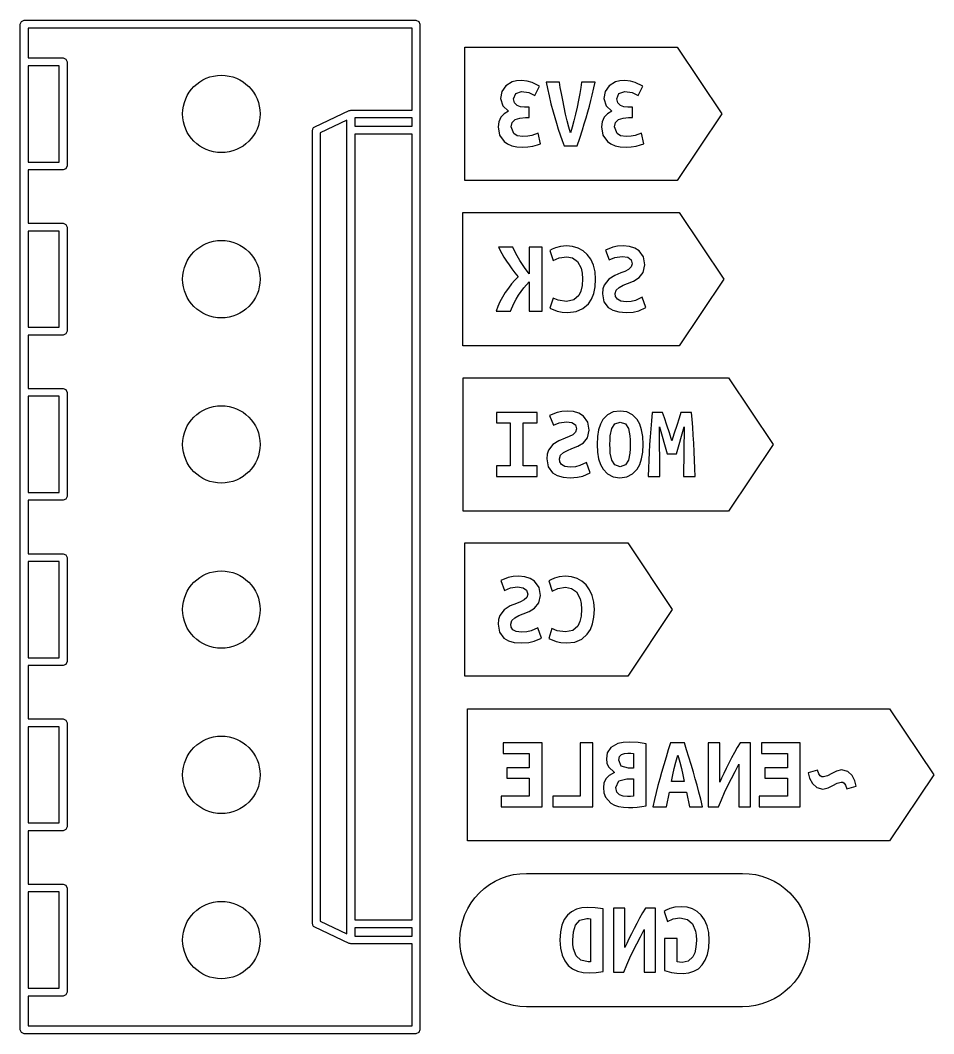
# Model space of a CAD drawing. Extents: x 15 to 417, y -138 to -107.
# Drawn here: x 14.69 to 28.73, y -136.06 to -120.48 of the extents above; entities that cross this region are included whole.
import ezdxf

# ---------------------------------------------------------------- set-up
doc = ezdxf.new("R2010")
doc.units = 0
doc.layers.add('BLACK', color=7, linetype='CONTINUOUS')

msp = doc.modelspace()

# ---------------------------------------------------------------- linework, layer by layer
at = {"layer": 'BLACK', "linetype": 'CONTINUOUS'}
for p, q in [((14.69, -120.54), (14.7076, -120.498)), ((14.69, -136), (14.69, -120.54)), ((14.7076, -120.498), (14.75, -120.48)), ((14.75, -120.48), (20.77, -120.48)), ((20.77, -120.48), (20.8124, -120.498)), ((20.8124, -120.498), (20.83, -120.54)), ((20.83, -120.54), (20.83, -136)), ((20.71, -120.6), (14.81, -120.6)), ((14.81, -120.6), (14.81, -121.06)), ((20.71, -121.86), (20.71, -120.6)), ((21.5214, -120.895), (24.785, -120.895)), ((21.5214, -122.945), (21.5214, -120.895)), ((24.785, -120.895), (25.4686, -121.92)), ((14.81, -121.06), (15.35, -121.06)), ((14.81, -121.18), (14.81, -122.66)), ((15.29, -121.18), (14.81, -121.18)), ((15.29, -122.66), (15.29, -121.18)), ((15.35, -121.06), (15.3924, -121.078)), ((15.3924, -121.078), (15.41, -121.12)), ((15.41, -121.12), (15.41, -122.72)), ((22.1499, -121.486), (22.0912, -121.574)), ((22.2507, -121.428), (22.1499, -121.486)), ((22.3172, -121.412), (22.2507, -121.428)), ((22.3944, -121.407), (22.3172, -121.412)), ((22.4787, -121.415), (22.3944, -121.407)), ((22.5539, -121.437), (22.4787, -121.415)), ((22.6674, -121.495), (22.5539, -121.437)), ((22.5976, -121.637), (22.6674, -121.495)), ((22.769, -121.429), (22.7903, -121.53)), ((22.9738, -121.429), (22.769, -121.429)), ((22.9881, -121.512), (22.9738, -121.429)), ((23.0056, -121.607), (22.9881, -121.512)), ((23.3048, -121.512), (23.2881, -121.606)), ((23.3167, -121.429), (23.3048, -121.512)), ((23.5231, -121.429), (23.3167, -121.429)), ((23.4786, -121.629), (23.5048, -121.518)), ((23.5048, -121.518), (23.5231, -121.429)), ((23.7374, -121.486), (23.6787, -121.574)), ((23.8382, -121.428), (23.7374, -121.486)), ((23.9047, -121.412), (23.8382, -121.428)), ((23.9819, -121.407), (23.9047, -121.412)), ((24.0662, -121.415), (23.9819, -121.407)), ((24.1414, -121.437), (24.0662, -121.415)), ((24.2549, -121.495), (24.1414, -121.437)), ((24.1851, -121.637), (24.2549, -121.495)), ((22.0912, -121.574), (22.0721, -121.683)), ((22.2706, -121.69), (22.3031, -121.605)), ((22.3031, -121.605), (22.3928, -121.574)), ((22.3928, -121.574), (22.5031, -121.592)), ((22.5031, -121.592), (22.5976, -121.637)), ((22.7903, -121.53), (22.8159, -121.642)), ((22.8159, -121.642), (22.8456, -121.763)), ((23.0254, -121.71), (23.0056, -121.607)), ((23.2881, -121.606), (23.2681, -121.709)), ((23.4576, -121.713), (23.4786, -121.629)), ((23.6787, -121.574), (23.6596, -121.683)), ((23.8581, -121.69), (23.8906, -121.605)), ((23.8906, -121.605), (23.9803, -121.574)), ((23.9803, -121.574), (24.0906, -121.592)), ((24.0906, -121.592), (24.1851, -121.637)), ((22.0721, -121.683), (22.1055, -121.796)), ((22.1055, -121.796), (22.1944, -121.879)), ((22.2856, -121.75), (22.2706, -121.69)), ((22.3245, -121.788), (22.2856, -121.75)), ((22.3785, -121.809), (22.3245, -121.788)), ((22.4388, -121.815), (22.3785, -121.809)), ((22.5119, -121.815), (22.4388, -121.815)), ((22.5119, -121.977), (22.5119, -121.815)), ((22.8456, -121.763), (22.8794, -121.889)), ((23.0468, -121.816), (23.0254, -121.71)), ((23.0699, -121.922), (23.0468, -121.816)), ((23.2461, -121.814), (23.2223, -121.921)), ((23.2681, -121.709), (23.2461, -121.814)), ((23.4104, -121.889), (23.4349, -121.799)), ((23.4349, -121.799), (23.4576, -121.713)), ((23.6596, -121.683), (23.693, -121.796)), ((23.693, -121.796), (23.7819, -121.879)), ((23.8731, -121.75), (23.8581, -121.69)), ((23.912, -121.788), (23.8731, -121.75)), ((23.966, -121.809), (23.912, -121.788)), ((24.0263, -121.815), (23.966, -121.809)), ((24.0994, -121.815), (24.0263, -121.815)), ((24.0994, -121.977), (24.0994, -121.815)), ((19.2144, -122.116), (19.7444, -121.866)), ((19.7444, -121.866), (19.7577, -121.865)), ((19.7577, -121.865), (19.77, -121.86)), ((19.77, -121.86), (20.71, -121.86)), ((19.83, -121.98), (19.83, -122.11)), ((20.71, -121.98), (19.83, -121.98)), ((20.71, -122.11), (20.71, -121.98)), ((22.0761, -121.972), (22.0445, -122.04)), ((22.1267, -121.918), (22.0761, -121.972)), ((22.1944, -121.879), (22.1267, -121.918)), ((22.2944, -122.008), (22.3646, -121.985)), ((22.3646, -121.985), (22.4515, -121.977)), ((22.4515, -121.977), (22.5119, -121.977)), ((22.8794, -121.889), (22.904, -121.976)), ((22.904, -121.976), (22.9302, -122.064)), ((23.0945, -122.027), (23.0699, -121.922)), ((23.2223, -121.921), (23.1969, -122.026)), ((23.3575, -122.072), (23.3844, -121.981)), ((23.3844, -121.981), (23.4104, -121.889)), ((23.6636, -121.972), (23.632, -122.04)), ((23.7142, -121.918), (23.6636, -121.972)), ((23.7819, -121.879), (23.7142, -121.918)), ((23.8819, -122.008), (23.9521, -121.985)), ((23.9521, -121.985), (24.039, -121.977)), ((24.039, -121.977), (24.0994, -121.977)), ((25.4686, -121.92), (24.785, -122.945)), ((19.1835, -122.15), (19.1925, -122.14)), ((19.1925, -122.14), (19.1976, -122.128)), ((19.1976, -122.128), (19.2073, -122.124)), ((19.2073, -122.124), (19.2144, -122.116)), ((19.71, -122.015), (19.3, -122.208)), ((19.71, -134.525), (19.71, -122.015)), ((19.83, -122.11), (20.71, -122.11)), ((22.0445, -122.04), (22.034, -122.12)), ((22.034, -122.12), (22.0562, -122.245)), ((22.2325, -122.117), (22.2479, -122.051)), ((22.2729, -122.223), (22.2325, -122.117)), ((22.2479, -122.051), (22.2944, -122.008)), ((22.9302, -122.064), (22.9579, -122.153)), ((23.1199, -122.125), (23.0945, -122.027)), ((23.1453, -122.212), (23.1199, -122.125)), ((23.1709, -122.124), (23.1453, -122.212)), ((23.1969, -122.026), (23.1709, -122.124)), ((23.3294, -122.164), (23.3575, -122.072)), ((23.632, -122.04), (23.6215, -122.12)), ((23.6215, -122.12), (23.6437, -122.245)), ((23.82, -122.117), (23.8354, -122.051)), ((23.8604, -122.223), (23.82, -122.117)), ((23.8354, -122.051), (23.8819, -122.008)), ((19.18, -122.17), (19.184, -122.16)), ((19.18, -134.37), (19.18, -122.17)), ((19.184, -122.16), (19.1835, -122.15)), ((19.3, -122.208), (19.3, -134.332)), ((19.83, -122.23), (19.83, -134.31)), ((20.71, -122.23), (19.83, -122.23)), ((20.71, -134.31), (20.71, -122.23)), ((22.0562, -122.245), (22.1245, -122.345)), ((22.3283, -122.255), (22.2729, -122.223)), ((22.4134, -122.266), (22.3283, -122.255)), ((22.4886, -122.262), (22.4134, -122.266)), ((22.5523, -122.249), (22.4886, -122.262)), ((22.6468, -122.215), (22.5523, -122.249)), ((22.6849, -122.379), (22.6468, -122.215)), ((22.9579, -122.153), (22.9869, -122.241)), ((22.9869, -122.241), (23.0165, -122.328)), ((23.2485, -122.412), (23.2877, -122.295)), ((23.2877, -122.295), (23.3294, -122.164)), ((23.6437, -122.245), (23.712, -122.345)), ((23.9158, -122.255), (23.8604, -122.223)), ((24.0009, -122.266), (23.9158, -122.255)), ((24.0761, -122.262), (24.0009, -122.266)), ((24.1398, -122.249), (24.0761, -122.262)), ((24.2343, -122.215), (24.1398, -122.249)), ((24.2724, -122.379), (24.2343, -122.215)), ((22.1245, -122.345), (22.1769, -122.382)), ((22.1769, -122.382), (22.242, -122.41)), ((22.242, -122.41), (22.3202, -122.427)), ((22.3202, -122.427), (22.4118, -122.433)), ((22.4118, -122.433), (22.4888, -122.427)), ((22.4888, -122.427), (22.5666, -122.414)), ((22.5666, -122.414), (22.6357, -122.396)), ((22.6357, -122.396), (22.6849, -122.379)), ((23.0165, -122.328), (23.0468, -122.412)), ((23.0468, -122.412), (23.2485, -122.412)), ((23.712, -122.345), (23.7644, -122.382)), ((23.7644, -122.382), (23.8295, -122.41)), ((23.8295, -122.41), (23.9077, -122.427)), ((23.9077, -122.427), (23.9993, -122.433)), ((23.9993, -122.433), (24.0763, -122.427)), ((24.0763, -122.427), (24.1541, -122.414)), ((24.1541, -122.414), (24.2232, -122.396)), ((24.2232, -122.396), (24.2724, -122.379)), ((14.81, -122.66), (15.29, -122.66)), ((15.3924, -122.762), (15.35, -122.78)), ((15.41, -122.72), (15.3924, -122.762)), ((15.35, -122.78), (14.81, -122.78)), ((14.81, -122.78), (14.81, -123.6)), ((24.785, -122.945), (21.5214, -122.945)), ((21.4904, -125.485), (21.4904, -123.435)), ((21.4904, -123.435), (24.816, -123.435)), ((24.816, -123.435), (25.4996, -124.46)), ((14.81, -123.6), (15.35, -123.6)), ((15.35, -123.6), (15.3924, -123.618)), ((15.3924, -123.618), (15.41, -123.66)), ((15.41, -123.66), (15.41, -125.26)), ((14.81, -123.72), (14.81, -125.2)), ((15.29, -123.72), (14.81, -123.72)), ((15.29, -125.2), (15.29, -123.72)), ((22.0364, -123.969), (22.0896, -124.067)), ((22.2571, -123.969), (22.0364, -123.969)), ((22.3047, -124.065), (22.2571, -123.969)), ((22.7079, -123.969), (22.5126, -123.969)), ((22.5126, -123.969), (22.5126, -124.377)), ((22.7079, -124.952), (22.7079, -123.969)), ((22.8627, -124), (22.8301, -124.019)), ((22.9159, -123.976), (22.8627, -124)), ((22.9897, -123.956), (22.9159, -123.976)), ((23.0841, -123.947), (22.9897, -123.956)), ((23.1772, -123.956), (23.0841, -123.947)), ((23.2627, -123.981), (23.1772, -123.956)), ((23.3389, -124.023), (23.2627, -123.981)), ((23.7946, -123.968), (23.681, -124.014)), ((23.681, -124.014), (23.7382, -124.165)), ((23.8678, -123.952), (23.7946, -123.968)), ((23.9525, -123.947), (23.8678, -123.952)), ((24.0498, -123.956), (23.9525, -123.947)), ((24.1321, -123.982), (24.0498, -123.956)), ((24.1994, -124.025), (24.1321, -123.982)), ((22.0896, -124.067), (22.1227, -124.123)), ((22.1227, -124.123), (22.1602, -124.181)), ((22.3674, -124.171), (22.3047, -124.065)), ((22.4396, -124.279), (22.3674, -124.171)), ((22.8301, -124.019), (22.8809, -124.174)), ((22.8809, -124.174), (22.9691, -124.134)), ((22.9691, -124.134), (23.0873, -124.117)), ((23.0873, -124.117), (23.177, -124.134)), ((23.177, -124.134), (23.2548, -124.189)), ((23.404, -124.081), (23.3389, -124.023)), ((23.457, -124.155), (23.404, -124.081)), ((23.4969, -124.243), (23.457, -124.155)), ((23.7382, -124.165), (23.8263, -124.127)), ((23.8263, -124.127), (23.9382, -124.111)), ((23.9382, -124.111), (24.0247, -124.123)), ((24.0247, -124.123), (24.0765, -124.161)), ((24.0765, -124.161), (24.0938, -124.223)), ((24.2666, -124.118), (24.1994, -124.025)), ((24.2891, -124.241), (24.2666, -124.118)), ((22.1602, -124.181), (22.2013, -124.242)), ((22.2013, -124.242), (22.2452, -124.303)), ((22.2452, -124.303), (22.2914, -124.364)), ((22.5126, -124.377), (22.4396, -124.279)), ((23.2548, -124.189), (23.3104, -124.293)), ((23.3104, -124.293), (23.3264, -124.366)), ((23.5219, -124.345), (23.4969, -124.243)), ((24.0374, -124.312), (23.9819, -124.341)), ((24.0779, -124.273), (24.0374, -124.312)), ((24.0938, -124.223), (24.0779, -124.273)), ((24.2637, -124.358), (24.2891, -124.241)), ((22.29, -124.473), (22.2396, -124.531)), ((22.3396, -124.422), (22.29, -124.473)), ((22.2914, -124.364), (22.3396, -124.422)), ((23.3318, -124.455), (23.3254, -124.559)), ((23.3264, -124.366), (23.3318, -124.455)), ((23.5302, -124.46), (23.5219, -124.345)), ((23.5234, -124.576), (23.5302, -124.46)), ((23.7326, -124.461), (23.6636, -124.55)), ((23.8247, -124.404), (23.7326, -124.461)), ((23.9208, -124.365), (23.8247, -124.404)), ((23.9819, -124.341), (23.9208, -124.365)), ((24.1128, -124.489), (24.1994, -124.436)), ((24.1994, -124.436), (24.2637, -124.358)), ((25.4996, -124.46), (24.816, -125.485)), ((22.1902, -124.596), (22.1436, -124.664)), ((22.2396, -124.531), (22.1902, -124.596)), ((22.3866, -124.648), (22.4293, -124.593)), ((22.4293, -124.593), (22.5126, -124.503)), ((22.5126, -124.503), (22.5126, -124.952)), ((23.3254, -124.559), (23.306, -124.645)), ((23.5028, -124.678), (23.5234, -124.576)), ((23.6433, -124.61), (23.6366, -124.684)), ((23.6636, -124.55), (23.6433, -124.61)), ((23.8319, -124.682), (23.8493, -124.628)), ((23.8493, -124.628), (23.8938, -124.586)), ((23.8938, -124.586), (23.9541, -124.553)), ((23.9541, -124.553), (24.0208, -124.525)), ((24.0208, -124.525), (24.1128, -124.489)), ((22.1005, -124.735), (22.0618, -124.808)), ((22.1436, -124.664), (22.1005, -124.735)), ((22.2737, -124.832), (22.3081, -124.769)), ((22.3081, -124.769), (22.346, -124.707)), ((22.346, -124.707), (22.3866, -124.648)), ((22.8778, -124.751), (22.8286, -124.904)), ((22.9579, -124.785), (22.8778, -124.751)), ((23.0841, -124.803), (22.9579, -124.785)), ((23.1975, -124.78), (23.0841, -124.803)), ((23.2739, -124.713), (23.1975, -124.78)), ((23.306, -124.645), (23.2739, -124.713)), ((23.4207, -124.839), (23.4686, -124.766)), ((23.4686, -124.766), (23.5028, -124.678)), ((23.6366, -124.684), (23.659, -124.806)), ((23.839, -124.729), (23.8319, -124.682)), ((23.8652, -124.77), (23.839, -124.729)), ((23.9168, -124.799), (23.8652, -124.77)), ((24.1438, -124.787), (24.0777, -124.804)), ((24.2462, -124.739), (24.1438, -124.787)), ((24.3033, -124.898), (24.2462, -124.739)), ((22.0289, -124.881), (22.0031, -124.952)), ((22.0618, -124.808), (22.0289, -124.881)), ((22.2237, -124.952), (22.2737, -124.832)), ((22.8286, -124.904), (22.9405, -124.951)), ((22.9405, -124.951), (23.0165, -124.967)), ((23.2309, -124.958), (23.3367, -124.913)), ((23.3367, -124.913), (23.4207, -124.839)), ((23.659, -124.806), (23.7263, -124.897)), ((23.7263, -124.897), (23.7964, -124.939)), ((23.7964, -124.939), (23.8872, -124.964)), ((23.9985, -124.809), (23.9168, -124.799)), ((24.0777, -124.804), (23.9985, -124.809)), ((24.1085, -124.966), (24.1938, -124.947)), ((24.1938, -124.947), (24.3033, -124.898)), ((22.0031, -124.952), (22.2237, -124.952)), ((22.5126, -124.952), (22.7079, -124.952)), ((23.0165, -124.967), (23.1032, -124.973)), ((23.1032, -124.973), (23.2309, -124.958)), ((23.8872, -124.964), (23.9985, -124.973)), ((23.9985, -124.973), (24.1085, -124.966)), ((14.81, -125.2), (15.29, -125.2)), ((15.41, -125.26), (15.3924, -125.302)), ((15.35, -125.32), (14.81, -125.32)), ((14.81, -125.32), (14.81, -126.14)), ((15.3924, -125.302), (15.35, -125.32)), ((24.816, -125.485), (21.4904, -125.485)), ((21.4944, -128.025), (21.4944, -125.975)), ((21.4944, -125.975), (25.574, -125.975)), ((25.574, -125.975), (26.2576, -127)), ((14.81, -126.14), (15.35, -126.14)), ((15.35, -126.14), (15.3924, -126.158)), ((15.3924, -126.158), (15.41, -126.2)), ((14.81, -126.26), (14.81, -127.74)), ((15.29, -126.26), (14.81, -126.26)), ((15.29, -127.74), (15.29, -126.26)), ((15.41, -126.2), (15.41, -127.8)), ((22.007, -126.509), (22.007, -126.671)), ((22.6309, -126.509), (22.007, -126.509)), ((22.6309, -126.671), (22.6309, -126.509)), ((22.9381, -126.508), (22.8246, -126.554)), ((23.0113, -126.492), (22.9381, -126.508)), ((23.0961, -126.487), (23.0113, -126.492)), ((23.1933, -126.496), (23.0961, -126.487)), ((23.2756, -126.522), (23.1933, -126.496)), ((23.8011, -126.502), (23.7132, -126.545)), ((23.9073, -126.487), (23.8011, -126.502)), ((24.0103, -126.502), (23.9073, -126.487)), ((24.0971, -126.545), (24.0103, -126.502)), ((24.3994, -126.509), (24.3885, -126.636)), ((24.5613, -126.509), (24.3994, -126.509)), ((24.5899, -126.594), (24.5613, -126.509)), ((24.8423, -126.509), (24.8145, -126.595)), ((25.0042, -126.509), (24.8423, -126.509)), ((25.0147, -126.617), (25.0042, -126.509)), ((22.8246, -126.554), (22.8817, -126.705)), ((22.9698, -126.667), (23.0818, -126.651)), ((23.0818, -126.651), (23.1682, -126.663)), ((23.1682, -126.663), (23.2201, -126.701)), ((23.3429, -126.565), (23.2756, -126.522)), ((23.4102, -126.658), (23.3429, -126.565)), ((23.4326, -126.781), (23.4102, -126.658)), ((23.6437, -126.617), (23.6042, -126.689)), ((23.7132, -126.545), (23.6437, -126.617)), ((23.8263, -126.684), (23.9073, -126.657)), ((23.9073, -126.657), (23.9882, -126.684)), ((24.1676, -126.617), (24.0971, -126.545)), ((24.2086, -126.689), (24.1676, -126.617)), ((24.3885, -126.636), (24.378, -126.76)), ((24.6248, -126.702), (24.5899, -126.594)), ((24.8145, -126.595), (24.7788, -126.708)), ((25.0241, -126.733), (25.0147, -126.617)), ((22.007, -126.671), (22.2198, -126.671)), ((22.2198, -126.671), (22.2198, -127.33)), ((22.4166, -127.33), (22.4166, -126.671)), ((22.4166, -126.671), (22.6309, -126.671)), ((22.8817, -126.705), (22.9698, -126.667)), ((23.2215, -126.813), (23.181, -126.852)), ((23.2201, -126.701), (23.2373, -126.763)), ((23.2373, -126.763), (23.2215, -126.813)), ((23.4072, -126.898), (23.4326, -126.781)), ((23.5759, -126.777), (23.5589, -126.881)), ((23.6042, -126.689), (23.5759, -126.777)), ((23.7572, -126.866), (23.7795, -126.757)), ((23.7795, -126.757), (23.8263, -126.684)), ((23.9882, -126.684), (24.0351, -126.758)), ((24.0351, -126.758), (24.0573, -126.867)), ((24.2379, -126.777), (24.2086, -126.689)), ((24.2554, -126.881), (24.2379, -126.777)), ((24.378, -126.76), (24.3684, -126.882)), ((24.52, -127.492), (24.5105, -126.729)), ((24.5105, -126.729), (24.6312, -127.144)), ((24.6645, -126.823), (24.6248, -126.702)), ((24.7788, -126.708), (24.7407, -126.83)), ((24.774, -127.144), (24.8899, -126.729)), ((24.8899, -126.729), (24.882, -127.492)), ((25.0322, -126.856), (25.0241, -126.733)), ((22.9683, -126.944), (22.8762, -127.001)), ((23.0643, -126.905), (22.9683, -126.944)), ((23.1254, -126.881), (23.0643, -126.905)), ((23.181, -126.852), (23.1254, -126.881)), ((23.2564, -127.029), (23.3429, -126.976)), ((23.3429, -126.976), (23.4072, -126.898)), ((23.5589, -126.881), (23.5533, -127)), ((23.7517, -127), (23.7531, -126.931)), ((23.7531, -126.931), (23.7572, -126.866)), ((24.0573, -126.867), (24.0615, -126.931)), ((24.0615, -126.931), (24.0628, -127)), ((24.2613, -127), (24.2554, -126.881)), ((24.3684, -126.882), (24.3605, -127.002)), ((24.7042, -126.944), (24.6645, -126.823)), ((24.7407, -126.83), (24.7042, -126.944)), ((25.0392, -126.983), (25.0322, -126.856)), ((22.8071, -127.09), (22.7869, -127.15)), ((22.8762, -127.001), (22.8071, -127.09)), ((22.9929, -127.168), (23.0373, -127.126)), ((23.0373, -127.126), (23.0976, -127.093)), ((23.0976, -127.093), (23.1643, -127.065)), ((23.1643, -127.065), (23.2564, -127.029)), ((23.5533, -127), (23.559, -127.119)), ((23.559, -127.119), (23.5763, -127.223)), ((23.7531, -127.069), (23.7517, -127)), ((23.7572, -127.133), (23.7531, -127.069)), ((24.0615, -127.069), (24.0573, -127.134)), ((24.0628, -127), (24.0615, -127.069)), ((24.2385, -127.223), (24.2556, -127.119)), ((24.2556, -127.119), (24.2613, -127)), ((24.3539, -127.123), (24.3486, -127.244)), ((24.3605, -127.002), (24.3539, -127.123)), ((25.0453, -127.112), (25.0392, -126.983)), ((25.0511, -127.241), (25.0453, -127.112)), ((26.2576, -127), (25.574, -128.025)), ((22.7869, -127.15), (22.7801, -127.224)), ((22.7801, -127.224), (22.8026, -127.346)), ((22.9754, -127.222), (22.9929, -127.168)), ((22.9825, -127.269), (22.9754, -127.222)), ((23.0087, -127.31), (22.9825, -127.269)), ((23.3897, -127.279), (23.2873, -127.327)), ((23.4469, -127.438), (23.3897, -127.279)), ((23.5763, -127.223), (23.605, -127.311)), ((23.7795, -127.242), (23.7572, -127.133)), ((23.8271, -127.316), (23.7795, -127.242)), ((24.0351, -127.243), (23.9882, -127.316)), ((24.0573, -127.134), (24.0351, -127.243)), ((24.2099, -127.311), (24.2385, -127.223)), ((24.3486, -127.244), (24.3442, -127.367)), ((24.6312, -127.144), (24.774, -127.144)), ((25.0564, -127.369), (25.0511, -127.241)), ((22.2198, -127.33), (22.007, -127.33)), ((22.007, -127.33), (22.007, -127.492)), ((22.6309, -127.33), (22.4166, -127.33)), ((22.6309, -127.492), (22.6309, -127.33)), ((22.8026, -127.346), (22.8698, -127.437)), ((22.8698, -127.437), (22.9399, -127.479)), ((23.0603, -127.339), (23.0087, -127.31)), ((23.1421, -127.349), (23.0603, -127.339)), ((23.2213, -127.344), (23.1421, -127.349)), ((23.2873, -127.327), (23.2213, -127.344)), ((23.3374, -127.487), (23.4469, -127.438)), ((23.605, -127.311), (23.6453, -127.383)), ((23.6453, -127.383), (23.7152, -127.455)), ((23.9073, -127.343), (23.8271, -127.316)), ((23.9882, -127.316), (23.9073, -127.343)), ((24.1001, -127.455), (24.17, -127.383)), ((24.17, -127.383), (24.2099, -127.311)), ((24.3442, -127.367), (24.3407, -127.492)), ((25.0614, -127.492), (25.0564, -127.369)), ((22.007, -127.492), (22.6309, -127.492)), ((22.9399, -127.479), (23.0307, -127.504)), ((23.0307, -127.504), (23.1421, -127.513)), ((23.1421, -127.513), (23.252, -127.506)), ((23.252, -127.506), (23.3374, -127.487)), ((23.7152, -127.455), (23.802, -127.498)), ((23.802, -127.498), (23.9057, -127.513)), ((23.9057, -127.513), (24.012, -127.498)), ((24.012, -127.498), (24.1001, -127.455)), ((24.3407, -127.492), (24.52, -127.492)), ((24.882, -127.492), (25.0614, -127.492)), ((14.81, -127.74), (15.29, -127.74)), ((15.35, -127.86), (14.81, -127.86)), ((14.81, -127.86), (14.81, -128.68)), ((15.3924, -127.842), (15.35, -127.86)), ((15.41, -127.8), (15.3924, -127.842)), ((25.574, -128.025), (21.4944, -128.025)), ((21.519, -130.565), (21.519, -128.515)), ((21.519, -128.515), (24.0254, -128.515)), ((24.0254, -128.515), (24.709, -129.54)), ((14.81, -128.68), (15.35, -128.68)), ((15.35, -128.68), (15.3924, -128.698)), ((14.81, -128.8), (14.81, -130.28)), ((15.29, -128.8), (14.81, -128.8)), ((15.29, -130.28), (15.29, -128.8)), ((15.3924, -128.698), (15.41, -128.74)), ((15.41, -128.74), (15.41, -130.34)), ((22.1896, -129.048), (22.0761, -129.094)), ((22.0761, -129.094), (22.1332, -129.245)), ((22.2628, -129.032), (22.1896, -129.048)), ((22.3475, -129.027), (22.2628, -129.032)), ((22.4448, -129.036), (22.3475, -129.027)), ((22.5271, -129.062), (22.4448, -129.036)), ((22.5944, -129.105), (22.5271, -129.062)), ((22.6617, -129.198), (22.5944, -129.105)), ((22.8452, -129.08), (22.8127, -129.099)), ((22.8127, -129.099), (22.8635, -129.254)), ((22.8984, -129.056), (22.8452, -129.08)), ((22.9722, -129.036), (22.8984, -129.056)), ((23.0667, -129.027), (22.9722, -129.036)), ((23.1598, -129.036), (23.0667, -129.027)), ((23.2453, -129.061), (23.1598, -129.036)), ((23.3215, -129.103), (23.2453, -129.061)), ((23.3866, -129.161), (23.3215, -129.103)), ((22.1332, -129.245), (22.2213, -129.207)), ((22.2213, -129.207), (22.3333, -129.191)), ((22.3333, -129.191), (22.4197, -129.203)), ((22.4197, -129.203), (22.4715, -129.241)), ((22.4715, -129.241), (22.4888, -129.303)), ((22.4888, -129.303), (22.473, -129.353)), ((22.6841, -129.321), (22.6617, -129.198)), ((22.8635, -129.254), (22.9516, -129.214)), ((22.9516, -129.214), (23.0699, -129.197)), ((23.0699, -129.197), (23.1596, -129.214)), ((23.1596, -129.214), (23.2373, -129.269)), ((23.2373, -129.269), (23.2929, -129.373)), ((23.4395, -129.235), (23.3866, -129.161)), ((23.4794, -129.323), (23.4395, -129.235)), ((22.3158, -129.445), (22.2198, -129.484)), ((22.3769, -129.421), (22.3158, -129.445)), ((22.4325, -129.392), (22.3769, -129.421)), ((22.473, -129.353), (22.4325, -129.392)), ((22.5944, -129.516), (22.6587, -129.438)), ((22.6587, -129.438), (22.6841, -129.321)), ((23.2929, -129.373), (23.309, -129.446)), ((23.309, -129.446), (23.3143, -129.535)), ((23.5044, -129.425), (23.4794, -129.323)), ((23.5128, -129.54), (23.5044, -129.425)), ((22.1277, -129.541), (22.0586, -129.63)), ((22.2198, -129.484), (22.1277, -129.541)), ((22.3491, -129.633), (22.4158, -129.605)), ((22.4158, -129.605), (22.5079, -129.569)), ((22.5079, -129.569), (22.5944, -129.516)), ((23.3143, -129.535), (23.3079, -129.639)), ((23.5059, -129.656), (23.5128, -129.54)), ((24.709, -129.54), (24.0254, -130.565)), ((22.0384, -129.69), (22.0316, -129.764)), ((22.0316, -129.764), (22.0541, -129.886)), ((22.0586, -129.63), (22.0384, -129.69)), ((22.2269, -129.762), (22.2444, -129.708)), ((22.234, -129.809), (22.2269, -129.762)), ((22.2444, -129.708), (22.2888, -129.666)), ((22.2888, -129.666), (22.3491, -129.633)), ((23.2886, -129.725), (23.2564, -129.793)), ((23.3079, -129.639), (23.2886, -129.725)), ((23.4512, -129.846), (23.4854, -129.758)), ((23.4854, -129.758), (23.5059, -129.656)), ((22.0541, -129.886), (22.1213, -129.977)), ((22.2602, -129.85), (22.234, -129.809)), ((22.3118, -129.879), (22.2602, -129.85)), ((22.3936, -129.889), (22.3118, -129.879)), ((22.4728, -129.884), (22.3936, -129.889)), ((22.5388, -129.867), (22.4728, -129.884)), ((22.6412, -129.819), (22.5388, -129.867)), ((22.6984, -129.978), (22.6412, -129.819)), ((22.8603, -129.831), (22.8111, -129.984)), ((22.9405, -129.865), (22.8603, -129.831)), ((23.0667, -129.883), (22.9405, -129.865)), ((23.18, -129.86), (23.0667, -129.883)), ((23.2564, -129.793), (23.18, -129.86)), ((23.3193, -129.993), (23.4032, -129.919)), ((23.4032, -129.919), (23.4512, -129.846)), ((22.1213, -129.977), (22.1914, -130.019)), ((22.1914, -130.019), (22.2822, -130.044)), ((22.2822, -130.044), (22.3936, -130.053)), ((22.3936, -130.053), (22.5035, -130.046)), ((22.5035, -130.046), (22.5888, -130.027)), ((22.5888, -130.027), (22.6984, -129.978)), ((22.8111, -129.984), (22.923, -130.031)), ((22.923, -130.031), (22.999, -130.047)), ((22.999, -130.047), (23.0857, -130.053)), ((23.0857, -130.053), (23.2134, -130.038)), ((23.2134, -130.038), (23.3193, -129.993)), ((14.81, -130.28), (15.29, -130.28)), ((15.35, -130.4), (14.81, -130.4)), ((14.81, -130.4), (14.81, -131.22)), ((15.3924, -130.382), (15.35, -130.4)), ((15.41, -130.34), (15.3924, -130.382)), ((24.0254, -130.565), (21.519, -130.565)), ((21.565, -133.096), (21.565, -131.064)), ((21.565, -131.064), (28.0497, -131.064)), ((28.0497, -131.064), (28.727, -132.08)), ((14.81, -131.22), (15.35, -131.22)), ((15.35, -131.22), (15.3924, -131.238)), ((15.3924, -131.238), (15.41, -131.28)), ((15.41, -131.28), (15.41, -132.88)), ((14.81, -131.34), (14.81, -132.82)), ((15.29, -131.34), (14.81, -131.34)), ((15.29, -132.82), (15.29, -131.34)), ((22.1126, -131.588), (22.1126, -131.75)), ((22.7079, -131.588), (22.1126, -131.588)), ((22.7079, -132.571), (22.7079, -131.588)), ((23.2921, -131.588), (23.2921, -132.409)), ((23.489, -131.588), (23.2921, -131.588)), ((23.489, -132.571), (23.489, -131.588)), ((23.8747, -131.6), (23.7652, -131.66)), ((23.9549, -131.583), (23.8747, -131.6)), ((24.0557, -131.577), (23.9549, -131.583)), ((24.1875, -131.584), (24.0557, -131.577)), ((24.3097, -131.601), (24.1875, -131.584)), ((24.3097, -132.555), (24.3097, -131.601)), ((24.6828, -131.588), (24.6479, -131.697)), ((24.8955, -131.588), (24.6828, -131.588)), ((24.9291, -131.697), (24.8955, -131.588)), ((25.4384, -131.588), (25.2622, -131.588)), ((25.2622, -131.588), (25.2622, -132.571)), ((25.4384, -132.193), (25.4384, -131.588)), ((25.7527, -131.588), (25.7083, -131.661)), ((25.9099, -131.588), (25.7527, -131.588)), ((25.9099, -132.571), (25.9099, -131.588)), ((26.0813, -131.588), (26.0813, -131.75)), ((26.6767, -131.588), (26.0813, -131.588)), ((26.6767, -132.571), (26.6767, -131.588)), ((22.1126, -131.75), (22.5126, -131.75)), ((22.5126, -131.75), (22.5126, -131.97)), ((23.7112, -131.743), (23.6969, -131.836)), ((23.7652, -131.66), (23.7112, -131.743)), ((23.8874, -131.856), (23.8985, -131.8)), ((23.8985, -131.8), (23.9287, -131.766)), ((23.9287, -131.766), (23.9731, -131.751)), ((23.9731, -131.751), (24.0255, -131.747)), ((24.0255, -131.747), (24.0716, -131.748)), ((24.0716, -131.748), (24.1144, -131.753)), ((24.1144, -131.753), (24.1144, -131.978)), ((24.6479, -131.697), (24.6131, -131.81)), ((24.7645, -131.884), (24.7939, -131.778)), ((24.7939, -131.778), (24.8233, -131.884)), ((24.9633, -131.808), (24.9291, -131.697)), ((25.6638, -131.739), (25.62, -131.821)), ((25.7083, -131.661), (25.6638, -131.739)), ((26.0813, -131.75), (26.4814, -131.75)), ((26.4814, -131.75), (26.4814, -131.97)), ((23.6969, -131.836), (23.7055, -131.901)), ((23.7055, -131.901), (23.7311, -131.959)), ((23.7311, -131.959), (23.8223, -132.045)), ((23.9255, -131.946), (23.8874, -131.856)), ((24.0382, -131.978), (23.9255, -131.946)), ((24.5784, -131.926), (24.5439, -132.046)), ((24.6131, -131.81), (24.5784, -131.926)), ((24.7391, -131.982), (24.7645, -131.884)), ((24.8233, -131.884), (24.8487, -131.982)), ((24.9982, -131.923), (24.9633, -131.808)), ((25.0336, -132.041), (24.9982, -131.923)), ((25.5773, -131.902), (25.5368, -131.982)), ((25.62, -131.821), (25.5773, -131.902)), ((25.6747, -132.027), (25.7337, -131.918)), ((25.7337, -131.918), (25.7337, -132.571)), ((22.5126, -131.97), (22.165, -131.97)), ((22.165, -131.97), (22.165, -132.132)), ((23.7384, -132.088), (23.6866, -132.143)), ((23.8223, -132.045), (23.7384, -132.088)), ((24.1144, -131.978), (24.0382, -131.978)), ((24.5439, -132.046), (24.5164, -132.144)), ((24.6986, -132.182), (24.7177, -132.08)), ((24.7177, -132.08), (24.7391, -131.982)), ((24.8487, -131.982), (24.8709, -132.08)), ((24.8709, -132.08), (24.8907, -132.182)), ((25.0621, -132.139), (25.0336, -132.041)), ((25.4995, -132.059), (25.4664, -132.131)), ((25.5368, -131.982), (25.4995, -132.059)), ((25.6183, -132.136), (25.6747, -132.027)), ((26.4814, -131.97), (26.1337, -131.97)), ((26.1337, -131.97), (26.1337, -132.132)), ((26.9418, -132.009), (26.7973, -132.048)), ((26.7973, -132.048), (26.8203, -132.132)), ((26.9616, -132.064), (26.9418, -132.009)), ((26.983, -132.096), (26.9616, -132.064)), ((27.0061, -132.11), (26.983, -132.096)), ((27.0307, -132.113), (27.0061, -132.11)), ((27.0942, -132.097), (27.0307, -132.113)), ((27.1608, -132.059), (27.0942, -132.097)), ((27.2331, -132.022), (27.1608, -132.059)), ((27.3117, -132.005), (27.2331, -132.022)), ((27.4069, -132.03), (27.3117, -132.005)), ((27.4728, -132.091), (27.4069, -132.03)), ((27.5149, -132.171), (27.4728, -132.091)), ((28.727, -132.08), (28.0497, -133.096)), ((22.165, -132.132), (22.5126, -132.132)), ((22.5126, -132.132), (22.5126, -132.409)), ((23.6598, -132.207), (23.6509, -132.274)), ((23.6509, -132.274), (23.6584, -132.355)), ((23.6866, -132.143), (23.6598, -132.207)), ((23.843, -132.274), (23.8882, -132.171)), ((23.8588, -132.344), (23.843, -132.274)), ((23.8882, -132.171), (24.0097, -132.14)), ((24.0097, -132.14), (24.1144, -132.14)), ((24.1144, -132.14), (24.1144, -132.407)), ((24.4892, -132.246), (24.4624, -132.351)), ((24.5164, -132.144), (24.4892, -132.246)), ((24.8907, -132.182), (24.6986, -132.182)), ((25.0905, -132.24), (25.0621, -132.139)), ((25.1187, -132.346), (25.0905, -132.24)), ((25.4664, -132.131), (25.4384, -132.193)), ((25.5135, -132.353), (25.5646, -132.244)), ((25.5646, -132.244), (25.6183, -132.136)), ((26.1337, -132.132), (26.4814, -132.132)), ((26.4814, -132.132), (26.4814, -132.409)), ((26.8203, -132.132), (26.8624, -132.213)), ((26.8624, -132.213), (26.9283, -132.274)), ((26.9283, -132.274), (27.0227, -132.299)), ((27.1029, -132.282), (27.1751, -132.245)), ((27.1751, -132.245), (27.2426, -132.208)), ((27.2426, -132.208), (27.3053, -132.191)), ((27.3053, -132.191), (27.3299, -132.194)), ((27.3299, -132.194), (27.3529, -132.208)), ((27.3529, -132.208), (27.3736, -132.239)), ((27.3736, -132.239), (27.3926, -132.294)), ((27.3926, -132.294), (27.5371, -132.255)), ((27.5371, -132.255), (27.5149, -132.171)), ((22.5126, -132.409), (22.0777, -132.409)), ((22.0777, -132.409), (22.0777, -132.571)), ((23.2921, -132.409), (22.8714, -132.409)), ((22.8714, -132.409), (22.8714, -132.571)), ((23.6584, -132.355), (23.681, -132.422)), ((23.681, -132.422), (23.7628, -132.517)), ((23.8993, -132.387), (23.8588, -132.344)), ((23.9557, -132.408), (23.8993, -132.387)), ((24.0208, -132.413), (23.9557, -132.408)), ((24.0692, -132.412), (24.0208, -132.413)), ((24.1144, -132.407), (24.0692, -132.412)), ((24.4624, -132.351), (24.4359, -132.459)), ((24.6193, -132.571), (24.6653, -132.344)), ((24.6653, -132.344), (24.9272, -132.344)), ((24.9272, -132.344), (24.9717, -132.571)), ((25.1469, -132.456), (25.1187, -132.346)), ((25.4651, -132.462), (25.5135, -132.353)), ((26.4814, -132.409), (26.0464, -132.409)), ((26.0464, -132.409), (26.0464, -132.571)), ((27.0227, -132.299), (27.1029, -132.282)), ((22.0777, -132.571), (22.7079, -132.571)), ((22.8714, -132.571), (23.489, -132.571)), ((23.7628, -132.517), (23.8192, -132.548)), ((23.8192, -132.548), (23.885, -132.568)), ((23.885, -132.568), (23.9583, -132.579)), ((23.9583, -132.579), (24.0366, -132.583)), ((24.0366, -132.583), (24.1029, -132.581)), ((24.1029, -132.581), (24.1716, -132.576)), ((24.1716, -132.576), (24.241, -132.567)), ((24.241, -132.567), (24.3097, -132.555)), ((24.4359, -132.459), (24.4097, -132.571)), ((24.4097, -132.571), (24.6193, -132.571)), ((24.9717, -132.571), (25.1749, -132.571)), ((25.1749, -132.571), (25.1469, -132.456)), ((25.2622, -132.571), (25.4194, -132.571)), ((25.4194, -132.571), (25.4651, -132.462)), ((25.7337, -132.571), (25.9099, -132.571)), ((26.0464, -132.571), (26.6767, -132.571)), ((14.81, -132.82), (15.29, -132.82)), ((15.41, -132.88), (15.3924, -132.922)), ((15.35, -132.94), (14.81, -132.94)), ((14.81, -132.94), (14.81, -133.76)), ((15.3924, -132.922), (15.35, -132.94)), ((28.0497, -133.096), (21.565, -133.096)), ((21.9862, -133.716), (22.0772, -133.673)), ((22.0772, -133.673), (22.172, -133.639)), ((22.172, -133.639), (22.2696, -133.614)), ((22.2696, -133.614), (22.3691, -133.6)), ((22.3691, -133.6), (22.4696, -133.595)), ((22.4696, -133.595), (25.7904, -133.595)), ((25.7904, -133.595), (25.8909, -133.6)), ((25.8909, -133.6), (25.9904, -133.614)), ((25.9904, -133.614), (26.088, -133.639)), ((26.088, -133.639), (26.1828, -133.673)), ((26.1828, -133.673), (26.2738, -133.716)), ((14.81, -133.76), (15.35, -133.76)), ((15.35, -133.76), (15.3924, -133.778)), ((15.3924, -133.778), (15.41, -133.82)), ((15.41, -133.82), (15.41, -135.42)), ((21.7445, -133.895), (21.8191, -133.827)), ((21.8191, -133.827), (21.8999, -133.767)), ((21.8999, -133.767), (21.9862, -133.716)), ((26.2738, -133.716), (26.3601, -133.767)), ((26.3601, -133.767), (26.4409, -133.827)), ((26.4409, -133.827), (26.5155, -133.895)), ((14.81, -133.88), (14.81, -135.36)), ((15.29, -133.88), (14.81, -133.88)), ((15.29, -135.36), (15.29, -133.88)), ((21.617, -134.05), (21.677, -133.969)), ((21.677, -133.969), (21.7445, -133.895)), ((26.5155, -133.895), (26.583, -133.969)), ((26.583, -133.969), (26.643, -134.05)), ((21.5223, -134.228), (21.5653, -134.137)), ((21.5653, -134.137), (21.617, -134.05)), ((23.3198, -134.125), (23.2354, -134.147)), ((23.4124, -134.118), (23.3198, -134.125)), ((23.522, -134.123), (23.4124, -134.118)), ((23.6474, -134.142), (23.522, -134.123)), ((23.6474, -135.101), (23.6474, -134.142)), ((23.8061, -134.129), (23.8061, -135.112)), ((23.9824, -134.129), (23.8061, -134.129)), ((23.9824, -134.734), (23.9824, -134.129)), ((24.2967, -134.129), (24.2522, -134.202)), ((24.4538, -134.129), (24.2967, -134.129)), ((24.4538, -135.112), (24.4538, -134.129)), ((24.6713, -134.136), (24.6166, -134.16)), ((24.7499, -134.116), (24.6713, -134.136)), ((24.8523, -134.107), (24.7499, -134.116)), ((24.9384, -134.115), (24.8523, -134.107)), ((25.019, -134.14), (24.9384, -134.115)), ((25.0916, -134.18), (25.019, -134.14)), ((26.643, -134.05), (26.6947, -134.137)), ((26.6947, -134.137), (26.7377, -134.228)), ((21.4884, -134.322), (21.5223, -134.228)), ((23.0997, -134.237), (23.0503, -134.306)), ((23.1614, -134.184), (23.0997, -134.237)), ((23.2354, -134.147), (23.1614, -134.184)), ((23.2886, -134.316), (23.395, -134.288)), ((23.395, -134.288), (23.4236, -134.289)), ((23.4236, -134.289), (23.4521, -134.293)), ((23.4521, -134.293), (23.4521, -134.953)), ((24.2078, -134.281), (24.1639, -134.363)), ((24.2522, -134.202), (24.2078, -134.281)), ((24.6166, -134.16), (24.584, -134.179)), ((24.584, -134.179), (24.6348, -134.334)), ((24.6348, -134.334), (24.7205, -134.295)), ((24.7205, -134.295), (24.8253, -134.277)), ((24.8253, -134.277), (24.9428, -134.302)), ((25.1539, -134.237), (25.0916, -134.18)), ((25.2051, -134.31), (25.1539, -134.237)), ((26.7377, -134.228), (26.7716, -134.322)), ((19.184, -134.38), (19.18, -134.37)), ((19.1835, -134.39), (19.184, -134.38)), ((19.1925, -134.4), (19.1835, -134.39)), ((19.1976, -134.412), (19.1925, -134.4)), ((19.2073, -134.416), (19.1976, -134.412)), ((19.2144, -134.424), (19.2073, -134.416)), ((19.7444, -134.674), (19.2144, -134.424)), ((19.3, -134.332), (19.71, -134.525)), ((19.83, -134.31), (20.71, -134.31)), ((19.83, -134.43), (19.83, -134.56)), ((20.71, -134.43), (19.83, -134.43)), ((20.71, -134.56), (20.71, -134.43)), ((21.4492, -134.519), (21.4639, -134.42)), ((21.4639, -134.42), (21.4884, -134.322)), ((23.0132, -134.392), (22.99, -134.496)), ((23.0503, -134.306), (23.0132, -134.392)), ((23.1902, -134.496), (23.2235, -134.39)), ((23.2235, -134.39), (23.2886, -134.316)), ((24.1213, -134.444), (24.0808, -134.524)), ((24.1639, -134.363), (24.1213, -134.444)), ((24.9428, -134.302), (25.0214, -134.373)), ((25.0214, -134.373), (25.0658, -134.481)), ((25.2444, -134.399), (25.2051, -134.31)), ((25.2694, -134.502), (25.2444, -134.399)), ((26.7716, -134.322), (26.7961, -134.42)), ((26.7961, -134.42), (26.8108, -134.519)), ((19.83, -134.56), (20.71, -134.56)), ((21.4442, -134.62), (21.4492, -134.519)), ((22.99, -134.496), (22.9822, -134.62)), ((23.1807, -134.62), (23.1902, -134.496)), ((24.0435, -134.601), (24.0103, -134.672)), ((24.0808, -134.524), (24.0435, -134.601)), ((24.1623, -134.677), (24.2186, -134.569)), ((24.2186, -134.569), (24.2776, -134.46)), ((24.2776, -134.46), (24.2776, -135.112)), ((24.7841, -134.598), (24.5888, -134.598)), ((24.5888, -134.598), (24.5888, -135.088)), ((24.7841, -134.957), (24.7841, -134.598)), ((25.0658, -134.481), (25.076, -134.547)), ((25.076, -134.547), (25.0793, -134.62)), ((25.2778, -134.62), (25.2694, -134.502)), ((26.8108, -134.519), (26.8158, -134.62)), ((19.7577, -134.675), (19.7444, -134.674)), ((19.77, -134.68), (19.7577, -134.675)), ((20.71, -134.68), (19.77, -134.68)), ((20.71, -135.94), (20.71, -134.68)), ((21.4492, -134.721), (21.4442, -134.62)), ((21.4639, -134.82), (21.4492, -134.721)), ((22.9822, -134.62), (22.9908, -134.746)), ((22.9908, -134.746), (23.0164, -134.853)), ((23.1837, -134.69), (23.1807, -134.62)), ((23.1926, -134.754), (23.1837, -134.69)), ((23.2323, -134.86), (23.1926, -134.754)), ((24.0103, -134.672), (23.9824, -134.734)), ((24.1086, -134.786), (24.1623, -134.677)), ((25.0732, -134.727), (25.0546, -134.814)), ((25.0793, -134.62), (25.0732, -134.727)), ((25.2492, -134.843), (25.2706, -134.739)), ((25.2706, -134.739), (25.2778, -134.62)), ((26.8108, -134.721), (26.7961, -134.82)), ((26.8158, -134.62), (26.8108, -134.721)), ((21.4884, -134.918), (21.4639, -134.82)), ((21.5223, -135.012), (21.4884, -134.918)), ((23.0164, -134.853), (23.057, -134.94)), ((23.3053, -134.93), (23.2323, -134.86)), ((24.0091, -135.003), (24.0575, -134.894)), ((24.0575, -134.894), (24.1086, -134.786)), ((25.0238, -134.88), (24.9551, -134.942)), ((25.0546, -134.814), (25.0238, -134.88)), ((25.2147, -134.931), (25.2492, -134.843)), ((26.7716, -134.918), (26.7377, -135.012)), ((26.7961, -134.82), (26.7716, -134.918)), ((21.5653, -135.103), (21.5223, -135.012)), ((23.057, -134.94), (23.1108, -135.009)), ((23.1108, -135.009), (23.1769, -135.061)), ((23.1769, -135.061), (23.2545, -135.097)), ((23.4172, -134.955), (23.3053, -134.93)), ((23.4347, -134.955), (23.4172, -134.955)), ((23.4521, -134.953), (23.4347, -134.955)), ((23.9633, -135.112), (24.0091, -135.003)), ((24.8222, -134.961), (24.7841, -134.957)), ((24.8603, -134.963), (24.8222, -134.961)), ((24.9551, -134.942), (24.8603, -134.963)), ((25.042, -135.1), (25.1105, -135.06)), ((25.1105, -135.06), (25.1682, -135.003)), ((25.1682, -135.003), (25.2147, -134.931)), ((26.7377, -135.012), (26.6947, -135.103)), ((21.617, -135.19), (21.5653, -135.103)), ((21.677, -135.271), (21.617, -135.19)), ((23.2545, -135.097), (23.342, -135.118)), ((23.342, -135.118), (23.4378, -135.125)), ((23.4378, -135.125), (23.5402, -135.119)), ((23.5402, -135.119), (23.6474, -135.101)), ((23.8061, -135.112), (23.9633, -135.112)), ((24.2776, -135.112), (24.4538, -135.112)), ((24.5888, -135.088), (24.6975, -135.117)), ((24.6975, -135.117), (24.7791, -135.129)), ((24.7791, -135.129), (24.8761, -135.133)), ((24.8761, -135.133), (24.9636, -135.125)), ((24.9636, -135.125), (25.042, -135.1)), ((26.643, -135.19), (26.583, -135.271)), ((26.6947, -135.103), (26.643, -135.19)), ((14.81, -135.36), (15.29, -135.36)), ((21.7445, -135.345), (21.677, -135.271)), ((21.8191, -135.413), (21.7445, -135.345)), ((26.5155, -135.345), (26.4409, -135.413)), ((26.583, -135.271), (26.5155, -135.345)), ((15.35, -135.48), (14.81, -135.48)), ((14.81, -135.48), (14.81, -135.94)), ((15.3924, -135.462), (15.35, -135.48)), ((15.41, -135.42), (15.3924, -135.462)), ((21.8999, -135.473), (21.8191, -135.413)), ((21.9862, -135.524), (21.8999, -135.473)), ((22.0772, -135.567), (21.9862, -135.524)), ((26.2738, -135.524), (26.1828, -135.567)), ((26.3601, -135.473), (26.2738, -135.524)), ((26.4409, -135.413), (26.3601, -135.473)), ((22.172, -135.601), (22.0772, -135.567)), ((22.2696, -135.626), (22.172, -135.601)), ((22.3691, -135.64), (22.2696, -135.626)), ((22.4696, -135.645), (22.3691, -135.64)), ((25.7904, -135.645), (22.4696, -135.645)), ((25.8909, -135.64), (25.7904, -135.645)), ((25.9904, -135.626), (25.8909, -135.64)), ((26.088, -135.601), (25.9904, -135.626)), ((26.1828, -135.567), (26.088, -135.601)), ((14.7076, -136.042), (14.69, -136)), ((14.81, -135.94), (20.71, -135.94)), ((20.83, -136), (20.8124, -136.042)), ((14.75, -136.06), (14.7076, -136.042)), ((20.77, -136.06), (14.75, -136.06)), ((20.8124, -136.042), (20.77, -136.06))]:
    msp.add_line(p, q, dxfattribs=at)
at = {"layer": 'BLACK'}
for centre in [(17.78, -121.92), (17.78, -124.46), (17.78, -127), (17.78, -129.54), (17.78, -132.08), (17.78, -134.62)]:
    msp.add_circle(centre, 0.595, dxfattribs=at)

doc.saveas('drawing.dxf')
